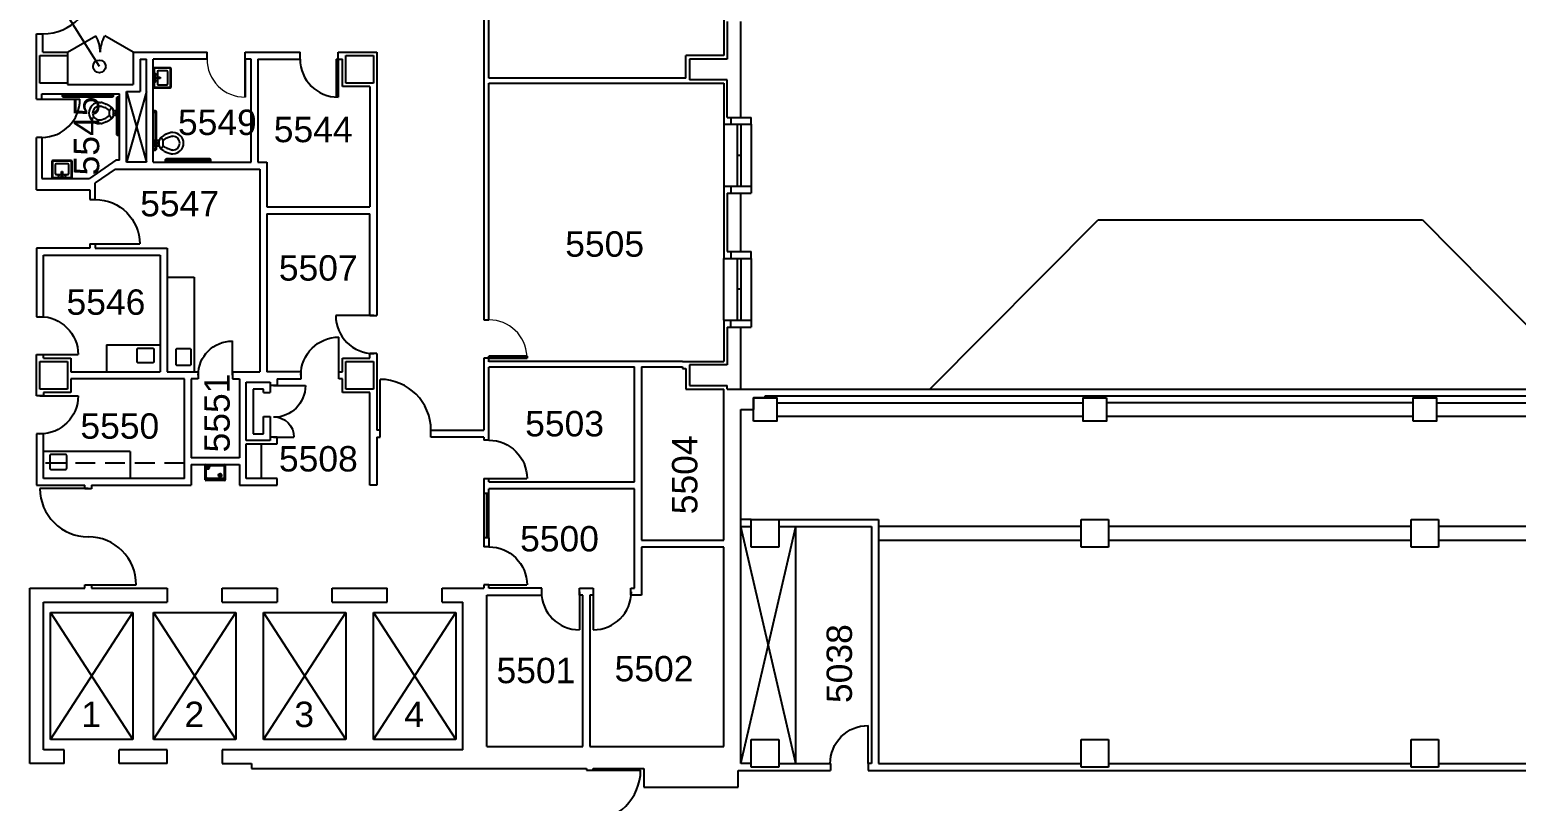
# Model space of a CAD drawing. Extents: x 338 to 7662, y 1563 to 4790.
# Drawn here: x 3028 to 4434, y 3052 to 3781 of the extents above; entities that cross this region are included whole.
import ezdxf

# ---------------------------------------------------------------- set-up
doc = ezdxf.new("R2010")
doc.units = 0
doc.header["$LTSCALE"] = 150
doc.header["$MEASUREMENT"] = 0
doc.linetypes.add('HIDDEN2', pattern=[0.1875, 0.125, -0.0625])
doc.layers.get('0').update_dxf_attribs({"linetype": 'CONTINUOUS'})
for name, color, linetype in [('A-ANNO-TX192', 4, 'CONTINUOUS'), ('A-COLS', 5, 'CONTINUOUS'), ('A-DOOR', 2, 'CONTINUOUS'), ('A-FLOR-BEAM', 1, 'CONTINUOUS'), ('A-FLOR-CASE', 3, 'CONTINUOUS'), ('A-FLOR-CASE-UPPR', 3, 'HIDDEN2'), ('A-FLOR-EVTR', 2, 'CONTINUOUS'), ('A-FLOR-PFIX', 2, 'CONTINUOUS'), ('A-GLAZ', 2, 'CONTINUOUS'), ('A-GLAZ-SILL', 1, 'CONTINUOUS'), ('A-ROOF-LEVL-FINE', 1, 'CONTINUOUS'), ('A-SHFT', 1, 'CONTINUOUS'), ('A-WALL-FULL', 6, 'CONTINUOUS'), ('X-ELEC', 1, 'CONTINUOUS')]:
    doc.layers.add(name, color=color, linetype=linetype)
doc.layers.add('I-WALL-EXST', color=3, linetype='CONTINUOUS', lineweight=18)
doc.styles.add('ARIAL', font='arial.ttf')
doc.styles.add('AT', font='ARCHTITL.shx', dxfattribs={"width": 0.9})
doc.dimstyles.new('DIM1-4', dxfattribs={"dimscale": 48, "dimtxt": 0.09375, "dimasz": 0.125, "dimexe": 0.125, "dimexo": 0.09375, "dimgap": 0, "dimtad": 1, "dimdec": 6, "dimzin": 7, "dimdsep": 46, "dimlunit": 4, "dimtxsty": 'AT', "dimblk": 'TICK', "dimblk1": 'ARROW', "dimblk2": 'ARROW', "dimsah": 1, "dimcen": 2.25, "dimdle": 1.5, "dimadec": 0, "dimazin": 0, "dimtfac": 1, "dimtdec": 6, "dimtix": 1, "dimtofl": 0, "dimtmove": 2, "dimatfit": 3, "dimldrblk": 'ARROW', "dimfxl": 1, "dimtolj": 1, "dimtzin": 3, "dimarcsym": 0})

# ---------------------------------------------------------------- blocks, each defined once
blk = doc.blocks.new('DRINK FTN')
for p, q in [((-8.75, 0), (8.75, 0)), ((-9.5, -14.25), (-9.5, -0.75)), ((-8.5, -12.25), (-8.5, -4.75)), ((-7.75, -4), (-6.25, -4)), ((7.75, -13), (-7.75, -13)), ((-5.5, -3.25), (-5.5, -1.75)), ((-4.75, -1), (7.75, -1)), ((8.5, -1.75), (8.5, -12.25)), ((9.5, -0.75), (9.5, -14.25)), ((8.75, -15), (-8.75, -15)), ((1, -15), (1, -15))]:
    blk.add_line(p, q)
for centre, radius in [((-7.5, -2), 1.38), ((-7.5, -2), 0.789), ((4.5, -10), 1.56)]:
    blk.add_circle(centre, radius)
for centre, start, end in [((-8.75, -0.75), 90, 180), ((-7.75, -4.75), 90, 180), ((-7.75, -12.25), 180, 270), ((-6.25, -3.25), 270, 0), ((-4.75, -1.75), 90, 180), ((7.75, -1.75), 0, 90), ((7.75, -12.25), 270, 0), ((8.75, -0.75), 0, 90), ((-8.75, -14.25), 180, 270), ((8.75, -14.25), 270, 0)]:
    blk.add_arc(centre, 0.75, start, end)
for p in [(3.5, -10), (4, -9), (4, -11), (5, -9), (5, -11), (5.5, -10)]:
    blk.add_point(p)
blk = doc.blocks.new('dr-48')
blk.add_line((0, 0), (0, 48))
blk.add_arc((-0.1, 0), 48.1, 0.0423, 89.9052)
blk = doc.blocks.new('ARROW')
at = {"layer": 'X-ELEC'}
for p, q in [((5, 14), (-5, 14)), ((-5, 14), (0, 0)), ((0, 0), (5, 14))]:
    blk.add_line(p, q, dxfattribs=at)
blk.add_solid([(-5, 14), (0, 1), (5, 14)], dxfattribs=at)
blk = doc.blocks.new('TICK')
for p, q in [((0.99, 0), (-0.99, 0)), ((-0.22, -0.22), (0.22, 0.22))]:
    blk.add_line(p, q)
blk = doc.blocks.new('Single-Flush - 36_ x 84_ 60min-31-Floor Plan')
at = {"layer": 'A-DOOR', "lineweight": 30}
for p, q in [((16.2, 2.4), (16.2, 38.5)), ((18, 38.5), (16.2, 38.5)), ((18, 2.4), (18, 38.5)), ((18, 2.4), (16.2, 2.4))]:
    blk.add_line(p, q, dxfattribs=at)
at = {"layer": 'A-DOOR', "lineweight": 9}
blk.add_arc((18, 2.4), 36.1, 92.7812, 180, dxfattribs=at)

msp = doc.modelspace()

# ---------------------------------------------------------------- linework, layer by layer
at = {"layer": 'A-COLS'}
for p, q in [((3037.2, 3756.8), (3063.2, 3756.8)), ((3037.2, 3730.8), (3037.2, 3756.8)), ((3063.2, 3756.8), (3063.2, 3730.8)), ((3326.5, 3730.8), (3326.5, 3756.8)), ((3326.5, 3756.8), (3352.5, 3756.8)), ((3352.5, 3756.8), (3352.5, 3730.8)), ((3063.2, 3730.8), (3037.2, 3730.8)), ((3352.5, 3730.8), (3326.5, 3730.8)), ((3037.2, 3467.5), (3063.2, 3467.5)), ((3037.2, 3441.5), (3037.2, 3467.5)), ((3063.2, 3467.5), (3063.2, 3441.5)), ((3326.5, 3441.5), (3326.5, 3467.5)), ((3326.5, 3467.5), (3352.5, 3467.5)), ((3352.5, 3467.5), (3352.5, 3441.5)), ((3063.2, 3441.5), (3037.2, 3441.5)), ((3352.5, 3441.5), (3326.5, 3441.5)), ((3710, 3292), (3710, 3318)), ((3710, 3318), (3736, 3318)), ((3736, 3318), (3736, 3292)), ((4022, 3318), (4048, 3318)), ((4022, 3292), (4022, 3318)), ((4048, 3318), (4048, 3292)), ((4334, 3292), (4334, 3318)), ((4334, 3318), (4360, 3318)), ((4360, 3318), (4360, 3292)), ((3736, 3292), (3710, 3292)), ((4048, 3292), (4022, 3292)), ((4360, 3292), (4334, 3292)), ((3710, 3084), (3710, 3110)), ((3710, 3110), (3736, 3110)), ((3736, 3110), (3736, 3084)), ((4022, 3084), (4022, 3110)), ((4022, 3110), (4048, 3110)), ((4048, 3110), (4048, 3084)), ((4334, 3110), (4360, 3110)), ((4334, 3084), (4334, 3110)), ((4360, 3110), (4360, 3084)), ((3736, 3084), (3710, 3084)), ((4048, 3084), (4022, 3084)), ((4360, 3084), (4334, 3084))]:
    msp.add_line(p, q, dxfattribs=at)
for points in [[(3712, 3411), (3712, 3433), (3734, 3433), (3734, 3411)], [(4046, 3433), (4046, 3411), (4024, 3411), (4024, 3433)], [(4336, 3411), (4336, 3433), (4358, 3433), (4358, 3411)]]:
    msp.add_lwpolyline(points, close=True, dxfattribs=at)
at = {"layer": 'A-DOOR'}
for p, q in [((3063.2, 3760), (3090.1, 3775.5)), ((3125.2, 3760), (3098.4, 3775.5)), ((3317.2, 3753.5), (3317.2, 3717.5)), ((3319.2, 3753.5), (3319.2, 3717.5)), ((3039, 3715.5), (3075, 3715.5)), ((3089.5, 3578.7), (3131.5, 3578.7)), ((3353, 3511), (3317, 3511)), ((3320, 3454.5), (3320, 3490.5)), ((3037.2, 3474), (3073.2, 3474)), ((3219.2, 3454.5), (3219.2, 3486.9)), ((3037.2, 3435), (3073.2, 3435)), ((3258.2, 3444.7), (3288.2, 3444.7)), ((3258.2, 3396), (3277.4, 3396)), ((3082.7, 3347.3), (3037.2, 3347.3)), ((3461.8, 3357), (3497.8, 3357)), ((3082.7, 3256.2), (3128.3, 3256.2)), ((3461.8, 3256.2), (3497.8, 3256.2)), ((3547.5, 3249.8), (3547.5, 3213.8)), ((3560.5, 3249.8), (3560.5, 3213.8)), ((3820.5, 3087.2), (3820.5, 3123.2))]:
    msp.add_line(p, q, dxfattribs=at)
at = {"layer": 'A-DOOR', "lineweight": 30}
msp.add_line((3231.2, 3753.5), (3231.2, 3717.5), dxfattribs=at)
at = {"layer": 'A-DOOR'}
for centre, radius, start, end in [((3040, 3825.5), 48, 270, 0), ((3063.2, 3760), 31, 0, 30), ((3125.2, 3760), 31, 150, 180), ((3319.2, 3753.5), 36, 180, 270), ((3039, 3715.5), 36, 270, 0)]:
    msp.add_arc(centre, radius, start, end, dxfattribs=at)
at = {"layer": 'A-DOOR', "lineweight": 9}
msp.add_arc((3231.1, 3753.4), 35.9, 179.7855, 270.1762, dxfattribs=at)
at = {"layer": 'A-DOOR', "extrusion": (0, 0, -1)}
for centre, major_axis, ratio, start_param, end_param in [((3089.5, 3578.7), (-29.7, 29.7), 1, 0.785398, 2.356194), ((3037.2, 3474), (-25.5, 25.5), 1, 0.785398, 2.356194), ((3320, 3454.5), (25.5, 25.5), 1, 3.926991, 5.497787), ((3219.2, 3454.5), (22.9, 22.9), 1, 3.926991, 5.497787), ((3037.2, 3435), (25.5, 25.5), 1, 0.785398, 2.356194), ((3258.2, 3444.7), (21.2, 21.2), 1, 0.785398, 2.356194), ((3258.2, 3396), (13.6, 13.6), 1, 5.497787, 7.068583), ((3461.8, 3357), (-25.5, 25.5), 1, 0.785398, 2.356194), ((3461.8, 3256.2), (-25.5, 25.5), 1, 0.785398, 2.356194), ((3820.5, 3087.2), (-13.9, 33.3), 0.990153, -1.179536, 0.398287)]:
    msp.add_ellipse(centre, major_axis=major_axis, ratio=ratio, start_param=start_param, end_param=end_param, dxfattribs=at)
at = {"layer": 'A-DOOR'}
for centre, major_axis, start_param, end_param in [((3353, 3511), (-25.5, 25.5), 0.785398, 2.356194), ((3082.7, 3347.3), (32.2, 32.2), 2.356194, 3.926991), ((3082.7, 3256.2), (32.2, 32.2), 5.497787, 7.068583), ((3547.5, 3249.8), (-25.5, 25.5), 0.785398, 2.356194), ((3560.5, 3249.8), (25.5, 25.5), 3.926991, 5.497787)]:
    msp.add_ellipse(centre, major_axis=major_axis, ratio=1, start_param=start_param, end_param=end_param, dxfattribs=at)
at = {"layer": 'A-FLOR-BEAM'}
for p, q in [((3734, 3428.5), (4024, 3428.5)), ((4336, 3428.5), (4046, 3428.5)), ((4358, 3428.5), (4610.2, 3428.5)), ((4024, 3415.5), (3734, 3415.5)), ((4336, 3415.5), (4046, 3415.5)), ((4648, 3415.5), (4358, 3415.5)), ((4022, 3311.5), (3830.2, 3311.5)), ((4334, 3311.5), (4048, 3311.5)), ((4646, 3311.5), (4360, 3311.5)), ((3830.2, 3298.5), (4022, 3298.5)), ((4048, 3298.5), (4334, 3298.5)), ((4360, 3298.5), (4646, 3298.5))]:
    msp.add_line(p, q, dxfattribs=at)
at = {"layer": 'A-FLOR-CASE'}
for p, q in [((3157.5, 3547.2), (3183, 3547.2)), ((3183, 3547.2), (3183, 3457.8)), ((3100, 3483.2), (3100, 3457.8)), ((3100, 3483.2), (3151, 3483.2)), ((3246.8, 3357), (3246.8, 3389.5)), ((3122.5, 3382.5), (3040.5, 3382.5)), ((3122.5, 3382.5), (3122.5, 3357))]:
    msp.add_line(p, q, dxfattribs=at)
at = {"layer": 'A-FLOR-CASE-UPPR'}
msp.add_line((3173.8, 3371.5), (3040.5, 3371.5), dxfattribs=at)
at = {"layer": 'A-FLOR-EVTR'}
for p, q in [((3047, 3110), (3047, 3230.2)), ((3047, 3230.2), (3125, 3230.2)), ((3047, 3110), (3125, 3230.2)), ((3047, 3230.2), (3125, 3110)), ((3125, 3230.2), (3125, 3110)), ((3144.5, 3110), (3144.5, 3230.2)), ((3144.5, 3230.2), (3222.5, 3230.2)), ((3144.5, 3110), (3222.5, 3230.2)), ((3144.5, 3230.2), (3222.5, 3110)), ((3222.5, 3230.2), (3222.5, 3110)), ((3248.5, 3110), (3248.5, 3230.2)), ((3248.5, 3230.2), (3326.5, 3230.2)), ((3248.5, 3110), (3326.5, 3230.2)), ((3248.5, 3230.2), (3326.5, 3110)), ((3326.5, 3230.2), (3326.5, 3110)), ((3352.5, 3230.2), (3430.5, 3230.2)), ((3352.5, 3110), (3352.5, 3230.2)), ((3352.5, 3110), (3430.5, 3230.2)), ((3352.5, 3230.2), (3430.5, 3110)), ((3430.5, 3230.2), (3430.5, 3110)), ((3125, 3110), (3047, 3110)), ((3222.5, 3110), (3144.5, 3110)), ((3326.5, 3110), (3248.5, 3110)), ((3430.5, 3110), (3352.5, 3110))]:
    msp.add_line(p, q, dxfattribs=at)
at = {"layer": 'A-FLOR-PFIX'}
for p, q in [((3160.2, 3745.3), (3144.2, 3745.3)), ((3159.8, 3744.8), (3145.2, 3744.8)), ((3145.2, 3744.8), (3145.2, 3726.8)), ((3148.2, 3741.3), (3148.2, 3736.4)), ((3157.2, 3742.3), (3149.2, 3742.3)), ((3158.2, 3730.3), (3158.2, 3741.3)), ((3160.8, 3727.8), (3160.8, 3743.8)), ((3161.2, 3727.3), (3161.2, 3744.3)), ((3144.2, 3726.3), (3160.2, 3726.3)), ((3145.2, 3726.8), (3159.8, 3726.8)), ((3145.7, 3735.2), (3145.7, 3736.4)), ((3145.7, 3736.4), (3150.9, 3736.4)), ((3150.9, 3735.2), (3145.7, 3735.2)), ((3148.2, 3735.2), (3148.2, 3730.3)), ((3149.2, 3729.3), (3157.2, 3729.3)), ((3150.9, 3736.4), (3150.9, 3735.2)), ((3093.5, 3712.5), (3094.8, 3712.5)), ((3096.2, 3712.3), (3099.8, 3710.9)), ((3093.5, 3709), (3094.8, 3709)), ((3095, 3709), (3098.6, 3707.7)), ((3102.9, 3705), (3100.3, 3706.8)), ((3100.3, 3698.2), (3102.9, 3700)), ((3102.3, 3709.6), (3104.9, 3707.8)), ((3102.9, 3705), (3104.9, 3707.8)), ((3102.9, 3700), (3102.9, 3705)), ((3104.9, 3697.2), (3102.9, 3700)), ((3106.5, 3705), (3109.5, 3705)), ((3109.5, 3700), (3106.5, 3700)), ((3110.5, 3705), (3112.5, 3705)), ((3112.5, 3700), (3110.5, 3700)), ((3112.5, 3703.5), (3110.8, 3703.5)), ((3112.5, 3701.5), (3110.8, 3701.5)), ((3144.2, 3705), (3144.2, 3703)), ((3145, 3705), (3144.2, 3705)), ((3144.2, 3703), (3145, 3703)), ((3145, 3703), (3145, 3705)), ((3145.8, 3704.6), (3145, 3704.6)), ((3145, 3703.4), (3145.8, 3703.4)), ((3146, 3703.3), (3146, 3703.3)), ((3146.1, 3703), (3146.1, 3669)), ((3146.6, 3704.4), (3146.6, 3704.4)), ((3147.2, 3703.8), (3147.2, 3703.8)), ((3147.4, 3669), (3147.4, 3703)), ((3093.5, 3696), (3094.8, 3696)), ((3094.8, 3692.5), (3093.5, 3692.5)), ((3095, 3696), (3098.6, 3697.3)), ((3099.8, 3694.1), (3096.2, 3692.7)), ((3104.9, 3697.2), (3102.3, 3695.4)), ((3163, 3684), (3161.7, 3684)), ((3146.1, 3676.5), (3144.2, 3676.5)), ((3144.2, 3675), (3145.7, 3675)), ((3144.2, 3673), (3145.7, 3673)), ((3144.2, 3671.5), (3146.1, 3671.5)), ((3150, 3676.5), (3147.4, 3676.5)), ((3147.4, 3671.5), (3150, 3671.5)), ((3154.2, 3681.1), (3151.6, 3679.3)), ((3153.6, 3676.5), (3151.6, 3679.3)), ((3151.6, 3668.7), (3153.6, 3671.5)), ((3153.6, 3676.5), (3156.2, 3678.3)), ((3153.6, 3671.5), (3153.6, 3676.5)), ((3156.2, 3669.7), (3153.6, 3671.5)), ((3160.3, 3683.8), (3156.7, 3682.4)), ((3157.9, 3679.2), (3161.5, 3680.5)), ((3161.7, 3680.5), (3163, 3680.5)), ((3048.5, 3656.5), (3048.5, 3640.5)), ((3049, 3656), (3049, 3641.5)), ((3066.5, 3657.5), (3049.5, 3657.5)), ((3066, 3657), (3050, 3657)), ((3067, 3641.5), (3067, 3656)), ((3067.5, 3640.5), (3067.5, 3656.5)), ((3144.2, 3669), (3144.2, 3667)), ((3145, 3669), (3144.2, 3669)), ((3144.2, 3667), (3145, 3667)), ((3145, 3667), (3145, 3669)), ((3145.8, 3668.6), (3145, 3668.6)), ((3145, 3667.4), (3145.8, 3667.4)), ((3146, 3668.7), (3146, 3668.7)), ((3146.6, 3667.6), (3146.6, 3667.6)), ((3147.2, 3668.2), (3147.2, 3668.2)), ((3151.6, 3668.7), (3154.2, 3666.9)), ((3157.2, 3656.8), (3155.2, 3656.8)), ((3155.2, 3656.8), (3155.2, 3656)), ((3155.2, 3656), (3157.2, 3656)), ((3155.6, 3657.5), (3155.6, 3656.8)), ((3155.8, 3658.3), (3155.8, 3658.3)), ((3156.4, 3658.9), (3156.4, 3658.9)), ((3156.7, 3665.6), (3160.3, 3664.2)), ((3156.9, 3656.8), (3156.9, 3657.5)), ((3157, 3657.8), (3157, 3657.8)), ((3197.2, 3659.1), (3157.2, 3659.1)), ((3157.2, 3657.9), (3197.2, 3657.9)), ((3157.2, 3656), (3157.2, 3656.8)), ((3161.5, 3667.5), (3157.9, 3668.8)), ((3163, 3667.5), (3161.7, 3667.5)), ((3161.7, 3664), (3163, 3664)), ((3199.2, 3656.8), (3197.2, 3656.8)), ((3197.2, 3656.8), (3197.2, 3656)), ((3197.2, 3656), (3199.2, 3656)), ((3197.5, 3657.8), (3197.5, 3657.8)), ((3197.6, 3657.5), (3197.6, 3656.8)), ((3198.1, 3658.9), (3198.1, 3658.9)), ((3198.7, 3658.3), (3198.7, 3658.3)), ((3198.9, 3656.8), (3198.9, 3657.5)), ((3199.2, 3656), (3199.2, 3656.8)), ((3051.5, 3653.5), (3051.5, 3645.5)), ((3063.5, 3654.5), (3052.5, 3654.5)), ((3052.5, 3644.5), (3057.4, 3644.5)), ((3057.4, 3642), (3057.4, 3647.2)), ((3057.4, 3647.2), (3058.6, 3647.2)), ((3058.6, 3642), (3057.4, 3642)), ((3058.6, 3647.2), (3058.6, 3642)), ((3058.6, 3644.5), (3063.5, 3644.5)), ((3064.5, 3645.5), (3064.5, 3653.5)), ((3049, 3641.5), (3067, 3641.5))]:
    msp.add_line(p, q, dxfattribs=at)
for points in [[(3106.5, 3720.5), (3106.5, 3718.5, -0.414214), (3105.5, 3717.5), (3059.5, 3717.5, -0.414214), (3058.5, 3718.5), (3058.5, 3720.5)], [(3112.5, 3717.5), (3110.5, 3717.5, 0.414214), (3109.5, 3716.5), (3109.5, 3682.5, 0.414214), (3110.5, 3681.5), (3112.5, 3681.5)]]:
    msp.add_lwpolyline(points, format="xyb", dxfattribs=at)
for points in [[(3105.5, 3720.5), (3105.5, 3718.5), (3059.5, 3718.5), (3059.5, 3720.5)], [(3112.5, 3716.5), (3110.5, 3716.5), (3110.5, 3682.5), (3112.5, 3682.5)], [(3146.6, 3704.4), (3146.5, 3704.4), (3146.5, 3704.5), (3146.4, 3704.5), (3146.3, 3704.5), (3146.3, 3704.5), (3146.2, 3704.6), (3146.2, 3704.6), (3146.1, 3704.6), (3146, 3704.6), (3146, 3704.6), (3145.9, 3704.6), (3145.8, 3704.6), (3145.8, 3704.6), (3145.8, 3704.6)], [(3145.8, 3703.4), (3145.8, 3703.4), (3145.8, 3703.4), (3145.8, 3703.4), (3145.8, 3703.4), (3145.8, 3703.4), (3145.8, 3703.4), (3145.9, 3703.4), (3145.9, 3703.4), (3145.9, 3703.4), (3145.9, 3703.3), (3145.9, 3703.3), (3145.9, 3703.3), (3145.9, 3703.3), (3145.9, 3703.3), (3146, 3703.3), (3146, 3703.3), (3146, 3703.3), (3146, 3703.3), (3146, 3703.3), (3146, 3703.3)], [(3146, 3703.3), (3146, 3703.3), (3146, 3703.3), (3146, 3703.2), (3146, 3703.2), (3146.1, 3703.2), (3146.1, 3703.2), (3146.1, 3703.2), (3146.1, 3703.2), (3146.1, 3703.2), (3146.1, 3703.1), (3146.1, 3703.1), (3146.1, 3703.1), (3146.1, 3703.1), (3146.1, 3703.1), (3146.1, 3703.1), (3146.1, 3703.1), (3146.1, 3703), (3146.1, 3703), (3146.1, 3703), (3146.1, 3703), (3146.1, 3703)], [(3147.2, 3703.8), (3147.1, 3703.9), (3147.1, 3703.9), (3147.1, 3704), (3147, 3704), (3147, 3704.1), (3146.9, 3704.1), (3146.9, 3704.2), (3146.8, 3704.2), (3146.8, 3704.3), (3146.7, 3704.3), (3146.7, 3704.3), (3146.6, 3704.4), (3146.6, 3704.4), (3146.6, 3704.4)], [(3147.4, 3703), (3147.4, 3703.1), (3147.4, 3703.1), (3147.4, 3703.2), (3147.4, 3703.3), (3147.3, 3703.3), (3147.3, 3703.4), (3147.3, 3703.4), (3147.3, 3703.5), (3147.3, 3703.6), (3147.2, 3703.6), (3147.2, 3703.7), (3147.2, 3703.8), (3147.2, 3703.8), (3147.2, 3703.8)], [(3146, 3668.7), (3146, 3668.7), (3146, 3668.7), (3146, 3668.7), (3146, 3668.7), (3146, 3668.7), (3146, 3668.7), (3145.9, 3668.7), (3145.9, 3668.7), (3145.9, 3668.7), (3145.9, 3668.7), (3145.9, 3668.7), (3145.9, 3668.6), (3145.9, 3668.6), (3145.8, 3668.6), (3145.8, 3668.6), (3145.8, 3668.6), (3145.8, 3668.6), (3145.8, 3668.6), (3145.8, 3668.6), (3145.8, 3668.6), (3145.8, 3668.6)], [(3145.8, 3667.4), (3145.8, 3667.4), (3145.9, 3667.4), (3145.9, 3667.4), (3146, 3667.4), (3146.1, 3667.4), (3146.1, 3667.4), (3146.2, 3667.4), (3146.3, 3667.5), (3146.3, 3667.5), (3146.4, 3667.5), (3146.4, 3667.5), (3146.5, 3667.6), (3146.6, 3667.6), (3146.6, 3667.6)], [(3146.1, 3669), (3146.1, 3669), (3146.1, 3669), (3146.1, 3669), (3146.1, 3668.9), (3146.1, 3668.9), (3146.1, 3668.9), (3146.1, 3668.9), (3146.1, 3668.9), (3146.1, 3668.9), (3146.1, 3668.9), (3146.1, 3668.8), (3146.1, 3668.8), (3146.1, 3668.8), (3146.1, 3668.8), (3146.1, 3668.8), (3146.1, 3668.8), (3146, 3668.8), (3146, 3668.8), (3146, 3668.7), (3146, 3668.7)], [(3146.6, 3667.6), (3146.6, 3667.6), (3146.7, 3667.7), (3146.7, 3667.7), (3146.8, 3667.7), (3146.8, 3667.8), (3146.9, 3667.8), (3146.9, 3667.9), (3147, 3667.9), (3147, 3668), (3147, 3668), (3147.1, 3668.1), (3147.1, 3668.1), (3147.2, 3668.2), (3147.2, 3668.2)], [(3147.2, 3668.2), (3147.2, 3668.2), (3147.2, 3668.3), (3147.2, 3668.4), (3147.3, 3668.4), (3147.3, 3668.5), (3147.3, 3668.5), (3147.3, 3668.6), (3147.3, 3668.7), (3147.4, 3668.7), (3147.4, 3668.8), (3147.4, 3668.9), (3147.4, 3668.9), (3147.4, 3669), (3147.4, 3669)], [(3155.8, 3658.3), (3155.8, 3658.3), (3155.8, 3658.2), (3155.8, 3658.1), (3155.7, 3658.1), (3155.7, 3658), (3155.7, 3658), (3155.7, 3657.9), (3155.7, 3657.8), (3155.6, 3657.8), (3155.6, 3657.7), (3155.6, 3657.6), (3155.6, 3657.6), (3155.6, 3657.5), (3155.6, 3657.5)], [(3156.4, 3658.9), (3156.4, 3658.9), (3156.3, 3658.8), (3156.3, 3658.8), (3156.2, 3658.8), (3156.2, 3658.7), (3156.1, 3658.7), (3156.1, 3658.6), (3156, 3658.6), (3156, 3658.5), (3156, 3658.5), (3155.9, 3658.4), (3155.9, 3658.4), (3155.8, 3658.3), (3155.8, 3658.3)], [(3157.2, 3659.1), (3157.2, 3659.1), (3157.1, 3659.1), (3157.1, 3659.1), (3157, 3659.1), (3156.9, 3659.1), (3156.9, 3659.1), (3156.8, 3659.1), (3156.7, 3659), (3156.7, 3659), (3156.6, 3659), (3156.6, 3659), (3156.5, 3658.9), (3156.4, 3658.9), (3156.4, 3658.9)], [(3156.9, 3657.5), (3156.9, 3657.5), (3156.9, 3657.5), (3156.9, 3657.5), (3156.9, 3657.6), (3156.9, 3657.6), (3156.9, 3657.6), (3156.9, 3657.6), (3156.9, 3657.6), (3156.9, 3657.6), (3156.9, 3657.6), (3156.9, 3657.7), (3156.9, 3657.7), (3156.9, 3657.7), (3156.9, 3657.7), (3156.9, 3657.7), (3156.9, 3657.7), (3157, 3657.7), (3157, 3657.7), (3157, 3657.8), (3157, 3657.8)], [(3157, 3657.8), (3157, 3657.8), (3157, 3657.8), (3157, 3657.8), (3157, 3657.8), (3157, 3657.8), (3157, 3657.8), (3157.1, 3657.8), (3157.1, 3657.8), (3157.1, 3657.8), (3157.1, 3657.8), (3157.1, 3657.8), (3157.1, 3657.9), (3157.1, 3657.9), (3157.2, 3657.9), (3157.2, 3657.9), (3157.2, 3657.9), (3157.2, 3657.9), (3157.2, 3657.9), (3157.2, 3657.9), (3157.2, 3657.9), (3157.2, 3657.9)], [(3198.1, 3658.9), (3198, 3658.9), (3198, 3659), (3197.9, 3659), (3197.8, 3659), (3197.8, 3659), (3197.7, 3659.1), (3197.7, 3659.1), (3197.6, 3659.1), (3197.5, 3659.1), (3197.5, 3659.1), (3197.4, 3659.1), (3197.3, 3659.1), (3197.3, 3659.1), (3197.2, 3659.1)], [(3197.2, 3657.9), (3197.3, 3657.9), (3197.3, 3657.9), (3197.3, 3657.9), (3197.3, 3657.9), (3197.3, 3657.9), (3197.3, 3657.9), (3197.4, 3657.9), (3197.4, 3657.9), (3197.4, 3657.9), (3197.4, 3657.8), (3197.4, 3657.8), (3197.4, 3657.8), (3197.4, 3657.8), (3197.4, 3657.8), (3197.5, 3657.8), (3197.5, 3657.8), (3197.5, 3657.8), (3197.5, 3657.8), (3197.5, 3657.8), (3197.5, 3657.8)], [(3197.5, 3657.8), (3197.5, 3657.8), (3197.5, 3657.8), (3197.5, 3657.7), (3197.5, 3657.7), (3197.6, 3657.7), (3197.6, 3657.7), (3197.6, 3657.7), (3197.6, 3657.7), (3197.6, 3657.7), (3197.6, 3657.6), (3197.6, 3657.6), (3197.6, 3657.6), (3197.6, 3657.6), (3197.6, 3657.6), (3197.6, 3657.6), (3197.6, 3657.6), (3197.6, 3657.5), (3197.6, 3657.5), (3197.6, 3657.5), (3197.6, 3657.5), (3197.6, 3657.5)], [(3198.7, 3658.3), (3198.6, 3658.4), (3198.6, 3658.4), (3198.6, 3658.5), (3198.5, 3658.5), (3198.5, 3658.6), (3198.4, 3658.6), (3198.4, 3658.7), (3198.3, 3658.7), (3198.3, 3658.8), (3198.2, 3658.8), (3198.2, 3658.8), (3198.1, 3658.9), (3198.1, 3658.9), (3198.1, 3658.9)], [(3198.9, 3657.5), (3198.9, 3657.6), (3198.9, 3657.6), (3198.9, 3657.7), (3198.9, 3657.8), (3198.8, 3657.8), (3198.8, 3657.9), (3198.8, 3657.9), (3198.8, 3658), (3198.8, 3658.1), (3198.7, 3658.1), (3198.7, 3658.2), (3198.7, 3658.3), (3198.7, 3658.3), (3198.7, 3658.3)]]:
    msp.add_lwpolyline(points, dxfattribs=at)
for points in [[(3130, 3466.2, -0.414214), (3129, 3467.2), (3129, 3479.2, -0.414214), (3130, 3480.2), (3144, 3480.2, -0.414214), (3145, 3479.2), (3145, 3467.2, -0.414214), (3144, 3466.2)], [(3166, 3478.8, -0.414214), (3167, 3479.8), (3179, 3479.8, -0.414214), (3180, 3478.8), (3180, 3464.8, -0.414214), (3179, 3463.8), (3167, 3463.8, -0.414214), (3166, 3464.8)], [(3061.5, 3365.5, 0.414214), (3062.5, 3366.5), (3062.5, 3378.5, 0.414214), (3061.5, 3379.5), (3047.5, 3379.5, 0.414214), (3046.5, 3378.5), (3046.5, 3366.5, 0.414214), (3047.5, 3365.5)]]:
    msp.add_lwpolyline(points, format="xyb", close=True, dxfattribs=at)
for centre, radius, start, end in [((3149.2, 3741.3), 1, 90, 180), ((3157.2, 3741.3), 1, 0, 90), ((3159.8, 3743.8), 1, 0, 90), ((3160.2, 3744.3), 1, 0, 90), ((3146.2, 3738.9), 0.75, 90, 270), ((3146.2, 3732.7), 0.75, 90, 270), ((3146.2, 3738.9), 0.75, 270, 90), ((3146.2, 3732.7), 0.75, 270, 90), ((3149.2, 3730.3), 1, 180, 270), ((3157.2, 3730.3), 1, 270, 0), ((3159.8, 3727.8), 1, 270, 0), ((3160.2, 3727.3), 1, 270, 0), ((3093.5, 3702.5), 10, 90, 180), ((3094.8, 3708.5), 4, 70, 90), ((3093.5, 3702.5), 10, 180, 270), ((3093.5, 3702.5), 6.5, 90, 180), ((3093.5, 3702.5), 6.5, 180, 270), ((3094.8, 3708.5), 0.5, 70, 90), ((3096, 3700.6), 7.5, 55, 70), ((3096, 3704.4), 7.5, 290, 305), ((3096, 3700.6), 11, 55, 70), ((3102.6, 3704.6), 4, 6.2451, 55), ((3102.6, 3700.4), 4, 305, 353.7549), ((3094.2, 3702.5), 12.6, 348.5767, 11.4233), ((3109.7, 3702.5), 1.5, 98.5505, 261.4495), ((3109.7, 3702.5), 0.996, 102.6897, 257.3103), ((3109.7, 3702.5), 1.5, 301.1973, 58.8027), ((3109.7, 3702.5), 0.996, 321.6781, 38.3219), ((3094.8, 3696.5), 0.5, 270, 290), ((3094.8, 3696.5), 4, 270, 290), ((3096, 3704.4), 11, 290, 305), ((3161.7, 3680), 4, 90, 110), ((3163, 3674), 10, 0, 90), ((3146.8, 3674), 1.5, 116.0792, 243.9208), ((3146.8, 3674), 0.996, 134.1977, 228.1024), ((3146.8, 3674), 1.5, 293.9208, 66.0792), ((3146.8, 3674), 0.996, 307.104, 50.5933), ((3162.3, 3674), 12.6, 168.5767, 191.4233), ((3153.9, 3676.1), 4, 125, 173.7549), ((3153.9, 3671.9), 4, 186.2451, 235), ((3160.5, 3672.1), 11, 110, 125), ((3160.5, 3672.1), 7.5, 110, 125), ((3160.5, 3675.9), 7.5, 235, 250), ((3161.7, 3680), 0.5, 90, 110), ((3163, 3674), 6.5, 0, 90), ((3163, 3674), 10, 270, 0), ((3163, 3674), 6.5, 270, 0), ((3049.5, 3656.5), 1, 90, 180), ((3050, 3656), 1, 90, 180), ((3066, 3656), 1, 0, 90), ((3066.5, 3656.5), 1, 0, 90), ((3160.5, 3675.9), 11, 235, 250), ((3161.7, 3668), 4, 250, 270), ((3161.7, 3668), 0.5, 250, 270), ((3052.5, 3653.5), 1, 90, 180), ((3052.5, 3645.5), 1, 180, 270), ((3054.9, 3642.5), 0.75, 0, 180), ((3054.9, 3642.5), 0.75, 180, 0), ((3061.1, 3642.5), 0.75, 0, 180), ((3061.1, 3642.5), 0.75, 180, 0), ((3063.5, 3653.5), 1, 0, 90), ((3063.5, 3645.5), 1, 270, 0)]:
    msp.add_arc(centre, radius, start, end, dxfattribs=at)
at = {"layer": 'A-GLAZ'}
for p, q in [((3697, 3633.2), (3697, 3691.8)), ((3700.2, 3691.8), (3700.2, 3633.2)), ((3697, 3662.5), (3700.2, 3662.5)), ((3697, 3506.5), (3697, 3565)), ((3700.2, 3565), (3700.2, 3506.5)), ((3700.2, 3535.8), (3697, 3535.8)), ((3459.4, 3342.6), (3459.4, 3300.6))]:
    msp.add_line(p, q, dxfattribs=at)
at = {"layer": 'A-GLAZ-SILL'}
for p, q in [((3684, 3691.8), (3684, 3633.2)), ((3710, 3691.8), (3710, 3633.2)), ((3684, 3506.5), (3684, 3565)), ((3710, 3565), (3710, 3506.5)), ((3456.9, 3342.6), (3456.9, 3300.6)), ((3461.8, 3300.6), (3461.8, 3342.6))]:
    msp.add_line(p, q, dxfattribs=at)
at = {"layer": 'A-ROOF-LEVL-FINE'}
for p, q in [((3879, 3441.5), (4038.2, 3601.5)), ((4038.2, 3601.5), (4344.7, 3601.5)), ((4344.7, 3601.5), (4503, 3441.5))]:
    msp.add_line(p, q, dxfattribs=at)
at = {"layer": 'A-SHFT'}
for p, q in [((3119, 3723), (3137.8, 3656)), ((3137.8, 3723), (3119, 3656)), ((3700.2, 3087.2), (3752.2, 3311.5)), ((3752.2, 3087.2), (3700.2, 3311.5)), ((3752.2, 3087.2), (3752.2, 3311.5))]:
    msp.add_line(p, q, dxfattribs=at)
at = {"layer": 'A-WALL-FULL'}
for p, q in [((3461.8, 3735.6), (3461.8, 3980.9)), ((3456.9, 3857.4), (3456.9, 3506.8)), ((3684, 3795.8), (3684, 3756.8)), ((3687.2, 3789.2), (3687.2, 3753.5)), ((3700.2, 3698.2), (3700.2, 3789.2)), ((3034, 3777.5), (3040, 3777.5)), ((3034, 3715.5), (3034, 3777.5)), ((3040, 3760), (3040, 3777.5)), ((3037.2, 3756.8), (3063.2, 3756.8)), ((3040, 3760), (3063.2, 3760)), ((3063.2, 3760), (3063.2, 3729.5)), ((3063.2, 3756.8), (3063.2, 3730.8)), ((3125.2, 3760), (3195.2, 3760)), ((3125.2, 3760), (3125.2, 3729.5)), ((3195.2, 3753.5), (3195.2, 3760)), ((3231.2, 3760), (3283.2, 3760)), ((3231.2, 3753.5), (3231.2, 3760)), ((3283.2, 3753.5), (3283.2, 3760)), ((3319.2, 3760), (3355.8, 3760)), ((3319.2, 3753.5), (3319.2, 3760)), ((3326.5, 3756.8), (3352.5, 3756.8)), ((3326.5, 3730.8), (3326.5, 3756.8)), ((3352.5, 3756.8), (3352.5, 3730.8)), ((3355.8, 3760), (3355.8, 3511)), ((3684, 3756.8), (3648.2, 3756.8)), ((3648.2, 3735.6), (3648.2, 3756.8)), ((3131.8, 3753.5), (3131.8, 3723)), ((3131.8, 3753.5), (3137.8, 3753.5)), ((3137.8, 3656), (3137.8, 3753.5)), ((3144.2, 3656), (3144.2, 3753.5)), ((3195.2, 3753.5), (3144.2, 3753.5)), ((3236.8, 3753.5), (3231.2, 3753.5)), ((3236.8, 3656), (3236.8, 3753.5)), ((3243.2, 3753.5), (3243.2, 3656)), ((3243.2, 3753.5), (3283.2, 3753.5)), ((3317.2, 3753.5), (3323.2, 3753.5)), ((3323.2, 3727.5), (3323.2, 3753.5)), ((3687.2, 3753.5), (3651.5, 3753.5)), ((3651.5, 3753.5), (3651.5, 3734)), ((3063.2, 3730.8), (3037.2, 3730.8)), ((3063.2, 3729.5), (3125.2, 3729.5)), ((3349.2, 3727.5), (3323.2, 3727.5)), ((3352.5, 3730.8), (3326.5, 3730.8)), ((3349.2, 3727.5), (3349.2, 3613.8)), ((3648.2, 3735.6), (3461.8, 3735.6)), ((3461.8, 3506.8), (3461.8, 3730.8)), ((3461.8, 3730.8), (3648.2, 3730.8)), ((3648.2, 3730.8), (3684, 3730.8)), ((3687.2, 3734), (3651.5, 3734)), ((3684, 3730.8), (3684, 3691.8)), ((3687.2, 3698.2), (3687.2, 3734)), ((3034, 3715.5), (3039, 3715.5)), ((3039, 3720.5), (3112.5, 3720.5)), ((3039, 3715.5), (3039, 3720.5)), ((3112.5, 3658), (3112.5, 3720.5)), ((3119, 3656), (3119, 3723)), ((3119, 3723), (3131.8, 3723)), ((3687.2, 3698.2), (3710, 3698.2)), ((3690.5, 3698.2), (3690.5, 3691.8)), ((3710, 3691.8), (3710, 3698.2)), ((3684, 3691.8), (3710, 3691.8)), ((3034, 3630), (3034, 3679.5)), ((3039, 3679.5), (3034, 3679.5)), ((3039, 3679.5), (3039, 3640.5)), ((3109, 3658), (3084, 3640.5)), ((3112.5, 3658), (3109, 3658)), ((3137.8, 3656), (3119, 3656)), ((3144.2, 3656), (3236.8, 3656)), ((3243.2, 3656), (3251.8, 3656)), ((3251.8, 3656), (3251.8, 3613.8)), ((3108.2, 3649.5), (3089.5, 3636.4)), ((3108.2, 3649.5), (3245.2, 3649.5)), ((3245.2, 3649.5), (3245.2, 3457.8)), ((3034, 3630), (3084.5, 3630)), ((3039, 3640.5), (3084, 3640.5)), ((3084.5, 3630), (3084.5, 3620.8)), ((3089.5, 3620.8), (3089.5, 3636.4)), ((3684, 3633.2), (3710, 3633.2)), ((3684, 3633.2), (3684, 3565)), ((3690.5, 3633.2), (3690.5, 3626.8)), ((3710, 3633.2), (3710, 3626.8)), ((3084.5, 3620.8), (3089.5, 3620.8)), ((3251.8, 3613.8), (3349.2, 3613.8)), ((3687.2, 3626.8), (3687.2, 3571.5)), ((3687.2, 3626.8), (3710, 3626.8)), ((3700.2, 3571.5), (3700.2, 3626.8)), ((3251.8, 3607.2), (3349.2, 3607.2)), ((3251.8, 3607.2), (3251.8, 3457.8)), ((3349.2, 3511), (3349.2, 3607.2)), ((3084.5, 3574.8), (3034, 3574.7)), ((3034, 3574.7), (3034, 3509.8)), ((3084.5, 3578.7), (3084.5, 3574.8)), ((3084.5, 3578.7), (3089.5, 3578.7)), ((3089.5, 3578.7), (3089.5, 3574.8)), ((3089.5, 3574.8), (3157.5, 3574.8)), ((3157.5, 3574.8), (3157.5, 3457.8)), ((3687.2, 3571.5), (3710, 3571.5)), ((3690.5, 3571.5), (3690.5, 3565)), ((3710, 3565), (3710, 3571.5)), ((3040.5, 3509.8), (3040.5, 3568.2)), ((3040.5, 3568.2), (3151, 3568.2)), ((3151, 3568.2), (3151, 3457.8)), ((3684, 3565), (3710, 3565)), ((3034, 3509.8), (3040.5, 3509.8)), ((3349.2, 3511), (3355.8, 3511)), ((3456.9, 3506.8), (3461.8, 3506.8)), ((3684, 3506.5), (3710, 3506.5)), ((3684, 3506.5), (3684, 3467.5)), ((3690.5, 3500), (3690.5, 3506.5)), ((3710, 3506.5), (3710, 3500)), ((3687.2, 3500), (3710, 3500)), ((3687.2, 3500), (3687.2, 3464.2)), ((3700.2, 3441.5), (3700.2, 3500)), ((3034, 3435), (3034, 3474)), ((3034, 3474), (3040.5, 3474)), ((3040.5, 3470.8), (3040.5, 3474)), ((3349.2, 3470.8), (3349.2, 3475)), ((3355.8, 3475), (3349.2, 3475)), ((3355.8, 3475), (3355.8, 3402.5)), ((3040.5, 3470.8), (3066.5, 3470.8)), ((3066.5, 3470.8), (3066.5, 3457.8)), ((3323.2, 3457.8), (3323.2, 3470.8)), ((3323.2, 3470.8), (3349.2, 3470.8)), ((3461.8, 3470.8), (3456.9, 3470.8)), ((3456.9, 3470.8), (3456.9, 3402.5)), ((3461.8, 3467.2), (3461.8, 3470.8)), ((3645, 3467.5), (3461.8, 3467.5)), ((3461.8, 3462.6), (3599.5, 3462.6)), ((3461.8, 3393), (3461.8, 3462.3)), ((3599.5, 3353.8), (3599.5, 3462.6)), ((3606, 3462.6), (3606, 3298.5)), ((3606, 3462.6), (3645, 3462.6)), ((3645, 3467.5), (3684, 3467.5)), ((3645, 3462.6), (3645, 3461)), ((3645, 3461), (3648.2, 3461)), ((3648.2, 3461), (3648.2, 3441.5)), ((3687.2, 3464.2), (3651.5, 3464.2)), ((3651.5, 3464.2), (3651.5, 3444.7)), ((3066.5, 3457.8), (3151, 3457.8)), ((3173.8, 3451.2), (3066.5, 3451.2)), ((3066.5, 3451.2), (3066.5, 3438.2)), ((3157.5, 3457.8), (3186.8, 3457.8)), ((3173.8, 3357), (3173.8, 3451.2)), ((3186.8, 3451.2), (3180.2, 3451.2)), ((3180.2, 3451.2), (3180.2, 3376.5)), ((3186.8, 3457.8), (3186.8, 3451.2)), ((3219.2, 3457.8), (3245.2, 3457.8)), ((3219.2, 3457.8), (3219.2, 3451.2)), ((3219.2, 3451.2), (3225.8, 3451.2)), ((3225.8, 3451.2), (3225.8, 3376.5)), ((3232.2, 3448), (3255, 3448)), ((3232.2, 3392.8), (3232.2, 3448)), ((3284.2, 3457.8), (3251.8, 3457.8)), ((3255, 3448), (3255, 3438.2)), ((3261.5, 3451.2), (3284.2, 3451.2)), ((3261.5, 3451.2), (3261.5, 3444.7)), ((3284.2, 3451.2), (3284.2, 3457.8)), ((3320, 3451.2), (3320, 3457.8)), ((3320, 3457.8), (3323.2, 3457.8)), ((3323.2, 3451.2), (3320, 3451.2)), ((3323.2, 3438.2), (3323.2, 3451.2)), ((3040.5, 3435), (3034, 3435)), ((3066.5, 3438.2), (3040.5, 3438.2)), ((3040.5, 3438.2), (3040.5, 3435)), ((3248.5, 3441.5), (3238.8, 3441.5)), ((3238.8, 3441.5), (3238.8, 3399.2)), ((3248.5, 3438.2), (3248.5, 3441.5)), ((3248.5, 3438.2), (3255, 3438.2)), ((3261.5, 3444.7), (3255, 3444.7)), ((3349.2, 3438.2), (3323.2, 3438.2)), ((3349.2, 3350.5), (3349.2, 3438.2)), ((3648.2, 3441.5), (3684, 3441.5)), ((3651.5, 3444.7), (3687.2, 3444.7)), ((3684, 3298.5), (3684, 3441.5)), ((3687.2, 3441.5), (3687.2, 3444.7)), ((3687.2, 3441.5), (4600.5, 3441.5)), ((3723, 3433), (3712, 3433)), ((3712, 3433), (3712, 3422)), ((3723, 3433), (3723, 3435)), ((3723, 3435), (4607, 3435)), ((3700.2, 3087.2), (3700.2, 3422)), ((3700.2, 3422), (3712, 3422)), ((3248.5, 3399.2), (3248.5, 3415.5)), ((3248.5, 3415.5), (3255, 3415.5)), ((3255, 3415.5), (3255, 3392.8)), ((3034, 3399.2), (3034, 3350.5)), ((3040.5, 3399.2), (3034, 3399.2)), ((3040.5, 3357), (3040.5, 3399.2)), ((3255, 3392.8), (3232.2, 3392.8)), ((3232.2, 3357), (3232.2, 3389.5)), ((3232.2, 3389.5), (3261.5, 3389.5)), ((3238.8, 3399.2), (3248.5, 3399.2)), ((3261.5, 3396), (3255, 3396)), ((3261.5, 3389.5), (3261.5, 3396)), ((3359, 3402.5), (3355.8, 3402.5)), ((3355.8, 3396), (3355.8, 3350.5)), ((3355.8, 3396), (3359, 3396)), ((3359, 3396), (3359, 3402.5)), ((3407, 3396), (3407, 3402.5)), ((3407, 3402.5), (3456.9, 3402.5)), ((3456.9, 3396), (3407, 3396)), ((3456.9, 3396), (3456.9, 3393)), ((3461.8, 3393), (3456.9, 3393)), ((3225.8, 3376.5), (3180.2, 3376.5)), ((3180.2, 3370), (3180.2, 3350.5)), ((3180.2, 3370), (3225.8, 3370)), ((3225.8, 3370), (3225.8, 3350.5)), ((3034, 3350.5), (3079.5, 3350.5)), ((3173.8, 3357), (3040.5, 3357)), ((3079.5, 3347.2), (3079.5, 3350.5)), ((3086, 3347.2), (3079.5, 3347.2)), ((3086, 3350.5), (3180.2, 3350.5)), ((3086, 3350.5), (3086, 3347.2)), ((3225.8, 3350.5), (3261.5, 3350.5)), ((3261.5, 3357), (3232.2, 3357)), ((3261.5, 3350.5), (3261.5, 3357)), ((3355.8, 3350.5), (3349.2, 3350.5)), ((3456.9, 3357), (3461.8, 3357)), ((3456.9, 3357), (3456.9, 3342.6)), ((3461.8, 3353.8), (3461.8, 3357)), ((3461.8, 3353.8), (3599.5, 3353.8)), ((3599.5, 3347.2), (3461.8, 3347.2)), ((3461.8, 3342.6), (3461.8, 3347.2)), ((3599.5, 3253), (3599.5, 3347.2)), ((3461.8, 3342.6), (3456.9, 3342.6)), ((3710, 3318), (3700.2, 3318)), ((3700.2, 3311.5), (3710, 3311.5)), ((3736, 3318), (3830.2, 3318)), ((3736, 3311.5), (3823.8, 3311.5)), ((3823.8, 3311.5), (3823.8, 3087.2)), ((3830.2, 3318), (3830.2, 3087.2)), ((3461.8, 3300.6), (3456.9, 3300.6)), ((3456.9, 3300.6), (3456.9, 3292.2)), ((3461.8, 3292.2), (3456.9, 3292.2)), ((3461.8, 3300.6), (3461.8, 3292.2)), ((3606, 3298.5), (3684, 3298.5)), ((3684, 3292), (3606, 3292)), ((3606, 3292), (3606, 3246.5)), ((3684, 3103.5), (3684, 3292)), ((3027.5, 3087.2), (3027.5, 3253)), ((3027.5, 3253), (3079.5, 3253)), ((3079.5, 3253), (3079.5, 3256.2)), ((3079.5, 3256.2), (3086, 3256.2)), ((3086, 3256.2), (3086, 3253)), ((3086, 3253), (3157.5, 3253)), ((3157.5, 3253), (3157.5, 3240)), ((3209.5, 3253), (3261.5, 3253)), ((3209.5, 3240), (3209.5, 3253)), ((3261.5, 3253), (3261.5, 3240)), ((3313.5, 3253), (3365.5, 3253)), ((3313.5, 3240), (3313.5, 3253)), ((3365.5, 3240), (3365.5, 3253)), ((3417.5, 3253), (3456.9, 3253)), ((3417.5, 3240), (3417.5, 3253)), ((3461.8, 3256.2), (3456.9, 3256.2)), ((3456.9, 3256.2), (3456.9, 3253)), ((3461.8, 3253), (3461.8, 3256.2)), ((3511.8, 3253), (3461.8, 3253)), ((3511.8, 3246.5), (3511.8, 3253)), ((3547.5, 3246.5), (3547.5, 3253)), ((3547.5, 3253), (3560.5, 3253)), ((3560.5, 3253), (3560.5, 3246.5)), ((3596.2, 3246.5), (3596.2, 3253)), ((3596.2, 3253), (3599.5, 3253)), ((3040.5, 3100.2), (3040.5, 3240)), ((3040.5, 3240), (3157.5, 3240)), ((3209.5, 3240), (3261.5, 3240)), ((3313.5, 3240), (3365.5, 3240)), ((3417.5, 3240), (3437, 3240)), ((3437, 3100.2), (3437, 3240)), ((3459.8, 3103.5), (3459.8, 3246.5)), ((3459.8, 3246.5), (3511.8, 3246.5)), ((3550.8, 3246.5), (3547.5, 3246.5)), ((3550.8, 3103.5), (3550.8, 3246.5)), ((3560.5, 3246.5), (3557.2, 3246.5)), ((3557.2, 3246.5), (3557.2, 3103.5)), ((3606, 3246.5), (3596.2, 3246.5)), ((3060, 3100.2), (3040.5, 3100.2)), ((3060, 3087.2), (3060, 3100.2)), ((3157.5, 3100.2), (3112, 3100.2)), ((3112, 3087.2), (3112, 3100.2)), ((3157.5, 3087.2), (3157.5, 3100.2)), ((3437, 3100.2), (3209.5, 3100.2)), ((3209.5, 3100.2), (3209.5, 3087.2)), ((3459.8, 3103.5), (3550.8, 3103.5)), ((3557.2, 3103.5), (3684, 3103.5)), ((3060, 3087.2), (3027.5, 3087.2)), ((3157.5, 3087.2), (3112, 3087.2)), ((3209.5, 3087.2), (3237.2, 3087.2)), ((3237.2, 3087.2), (3237.2, 3082.7)), ((3237.2, 3082.7), (3554, 3082.7)), ((3554, 3082.7), (3554, 3081)), ((3554, 3081), (3560.5, 3081)), ((3560.5, 3081), (3560.5, 3082.7)), ((3560.5, 3082.7), (3608.5, 3082.7)), ((3608.5, 3082.7), (3608.5, 3064.8)), ((3697.5, 3080.8), (3784.8, 3080.8)), ((3697.5, 3064.8), (3697.5, 3080.8)), ((3710, 3087.2), (3700.2, 3087.2)), ((3736, 3087.2), (3784.8, 3087.2)), ((3784.8, 3087.2), (3784.8, 3080.8)), ((3823.8, 3087.2), (3820.5, 3087.2)), ((3820.5, 3087.2), (3820.5, 3080.8)), ((3820.5, 3080.8), (4672, 3080.8)), ((3830.2, 3087.2), (4022, 3087.2)), ((4048, 3087.2), (4334, 3087.2)), ((4360, 3087.2), (4646, 3087.2)), ((3608.5, 3064.8), (3697.5, 3064.8))]:
    msp.add_line(p, q, dxfattribs=at)
at = {"layer": 'I-WALL-EXST', "color": 251, "lineweight": 30}
msp.add_line((3649.6, 3467.2), (3649.6, 3467.2), dxfattribs=at)

# ---------------------------------------------------------------- block references
at = {"layer": 'A-DOOR', "rotation": 270}
for name, p in [('Single-Flush - 36_ x 84_ 60min-31-Floor Plan', (3459.4, 3488.8)), ('dr-48', (3557.2, 3081))]:
    msp.add_blockref(name, p, dxfattribs=at)
at = {"layer": 'A-DOOR'}
msp.add_blockref('dr-48', (3359, 3402.5), dxfattribs=at)
at = {"layer": 'A-FLOR-PFIX'}
msp.add_blockref('DRINK FTN', (3203, 3370), dxfattribs=at)

# ---------------------------------------------------------------- texts
at = {"layer": 'A-ANNO-TX192', "style": 'ARIAL'}
for s, p in [('5545', (3093.2, 3643.5)), ('5551', (3216.6, 3381.5)), ('5504', (3659, 3323)), ('5038', (3805.2, 3144.5))]:
    msp.add_text(s, height=24, rotation=90, dxfattribs=at).set_placement(p)
for s, p in [('5549', (3167.7, 3681.7)), ('5544', (3258.3, 3674.9)), ('5547', (3132, 3604.8)), ('5505', (3534, 3566.6)), ('5507', (3263.1, 3544)), ('5546', (3062.3, 3511.7)), ('5550', (3075.4, 3394.5)), ('5503', (3496.1, 3396.7)), ('5508', (3263.2, 3363.5)), ('5500', (3491.3, 3287.9)), ('5501', (3469, 3163.3)), ('5502', (3580.7, 3165)), ('1', (3076.3, 3121.8)), ('2', (3173.8, 3121.8)), ('3', (3277.8, 3121.8)), ('4', (3381.8, 3121.8))]:
    msp.add_text(s, height=24, dxfattribs=at).set_placement(p)

# ---------------------------------------------------------------- leaders
at = {"layer": 'A-ANNO-TX192'}
msp.add_leader([(3093.4, 3746.5), (3059.6, 3800.1), (3042.6, 3800.1)], dimstyle='DIM1-4', override={"dimscale": 96, "dimgap": 0, "dimtad": 0, "dimldrblk": 'DotBlank'}, dxfattribs=at)

doc.saveas('drawing.dxf')
